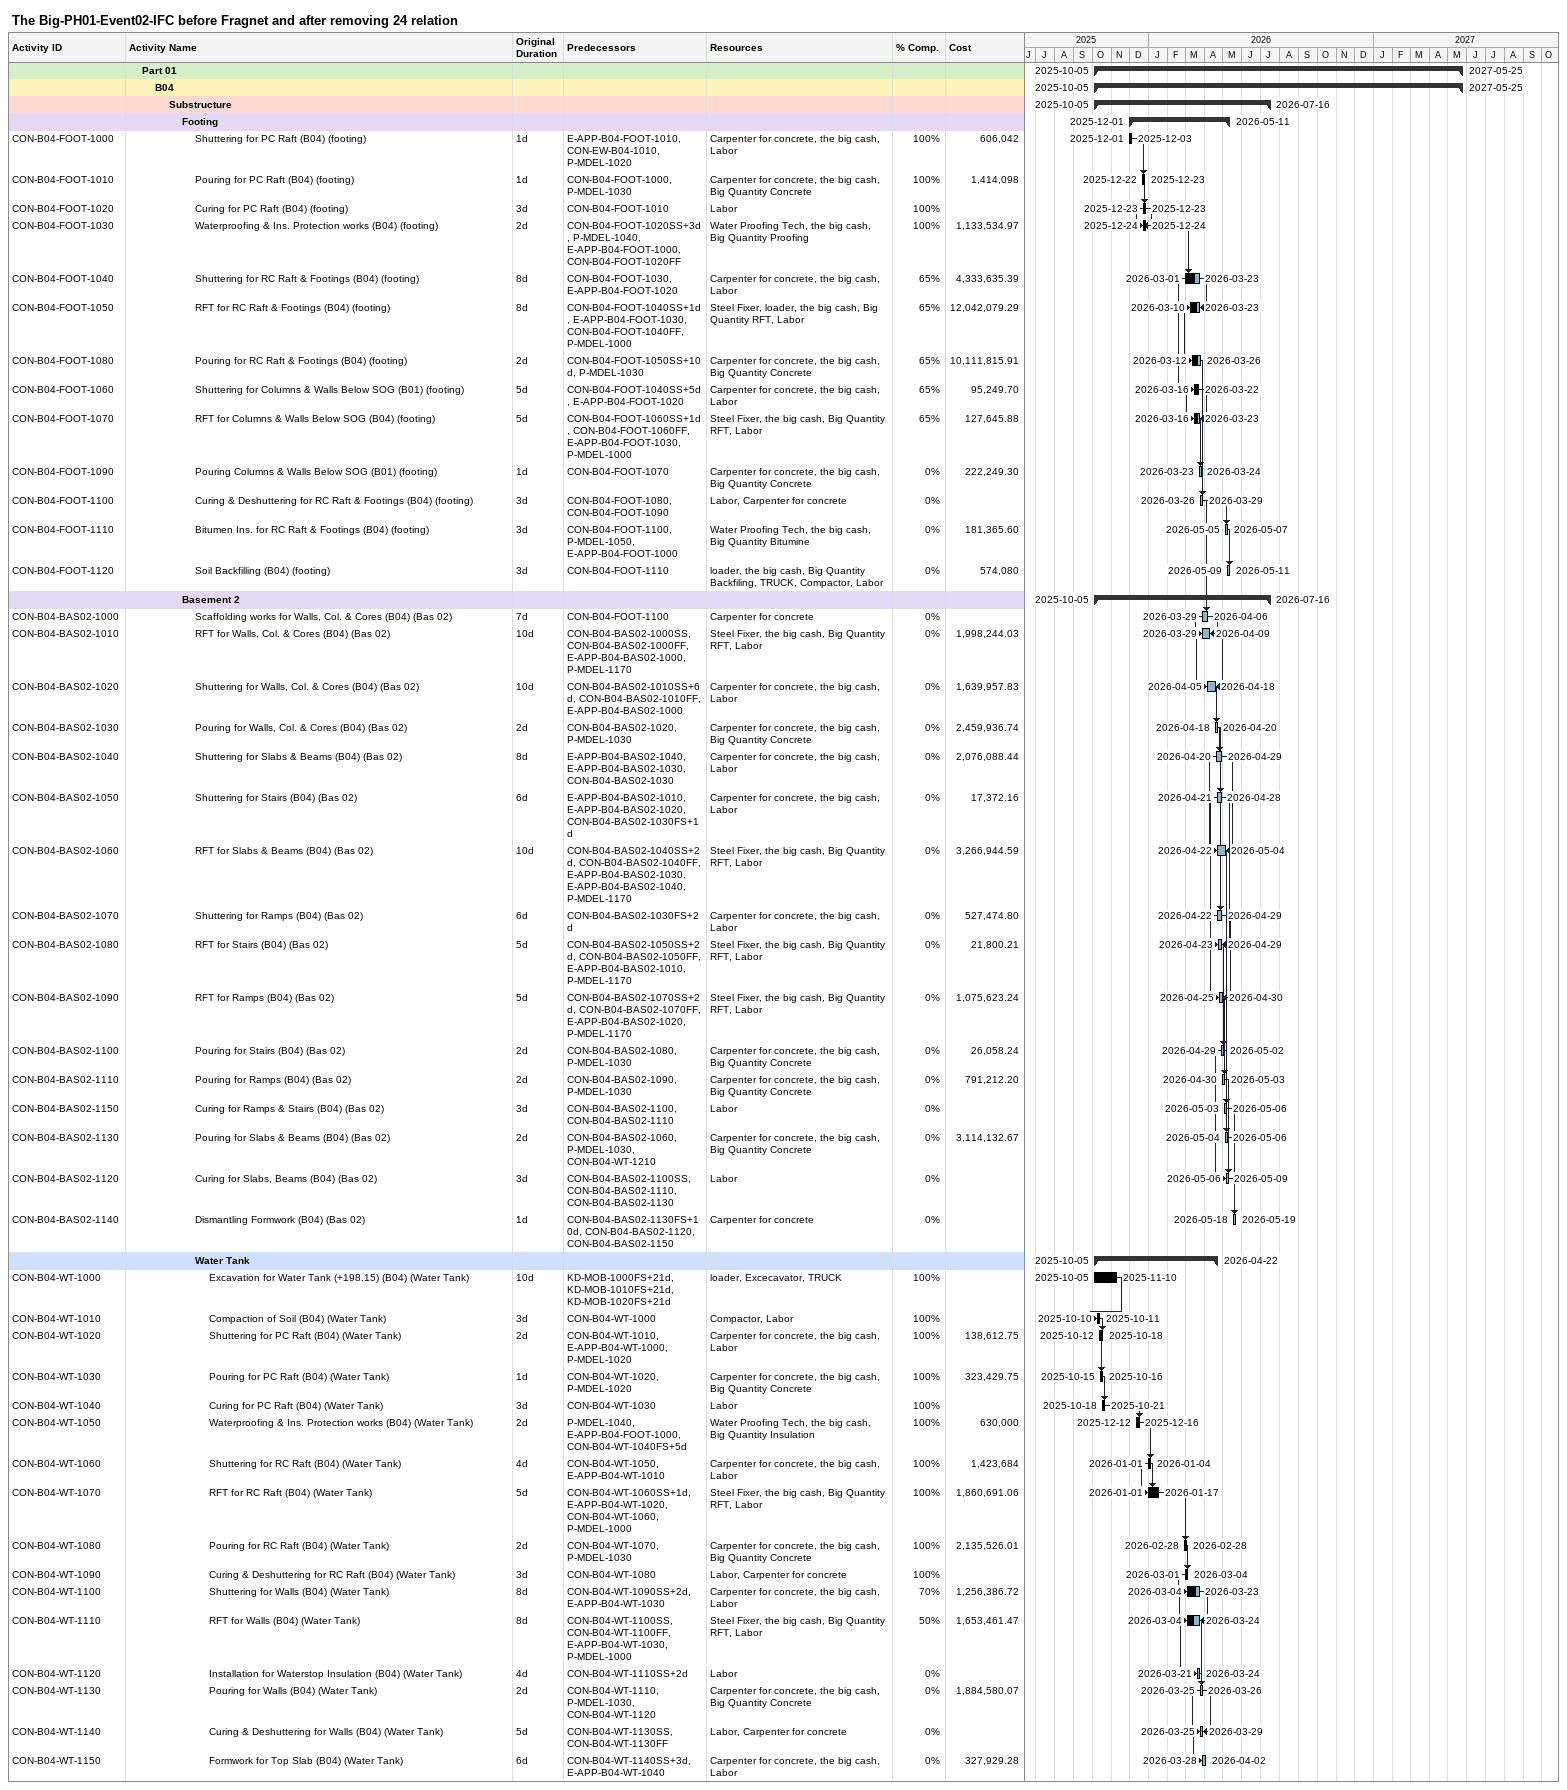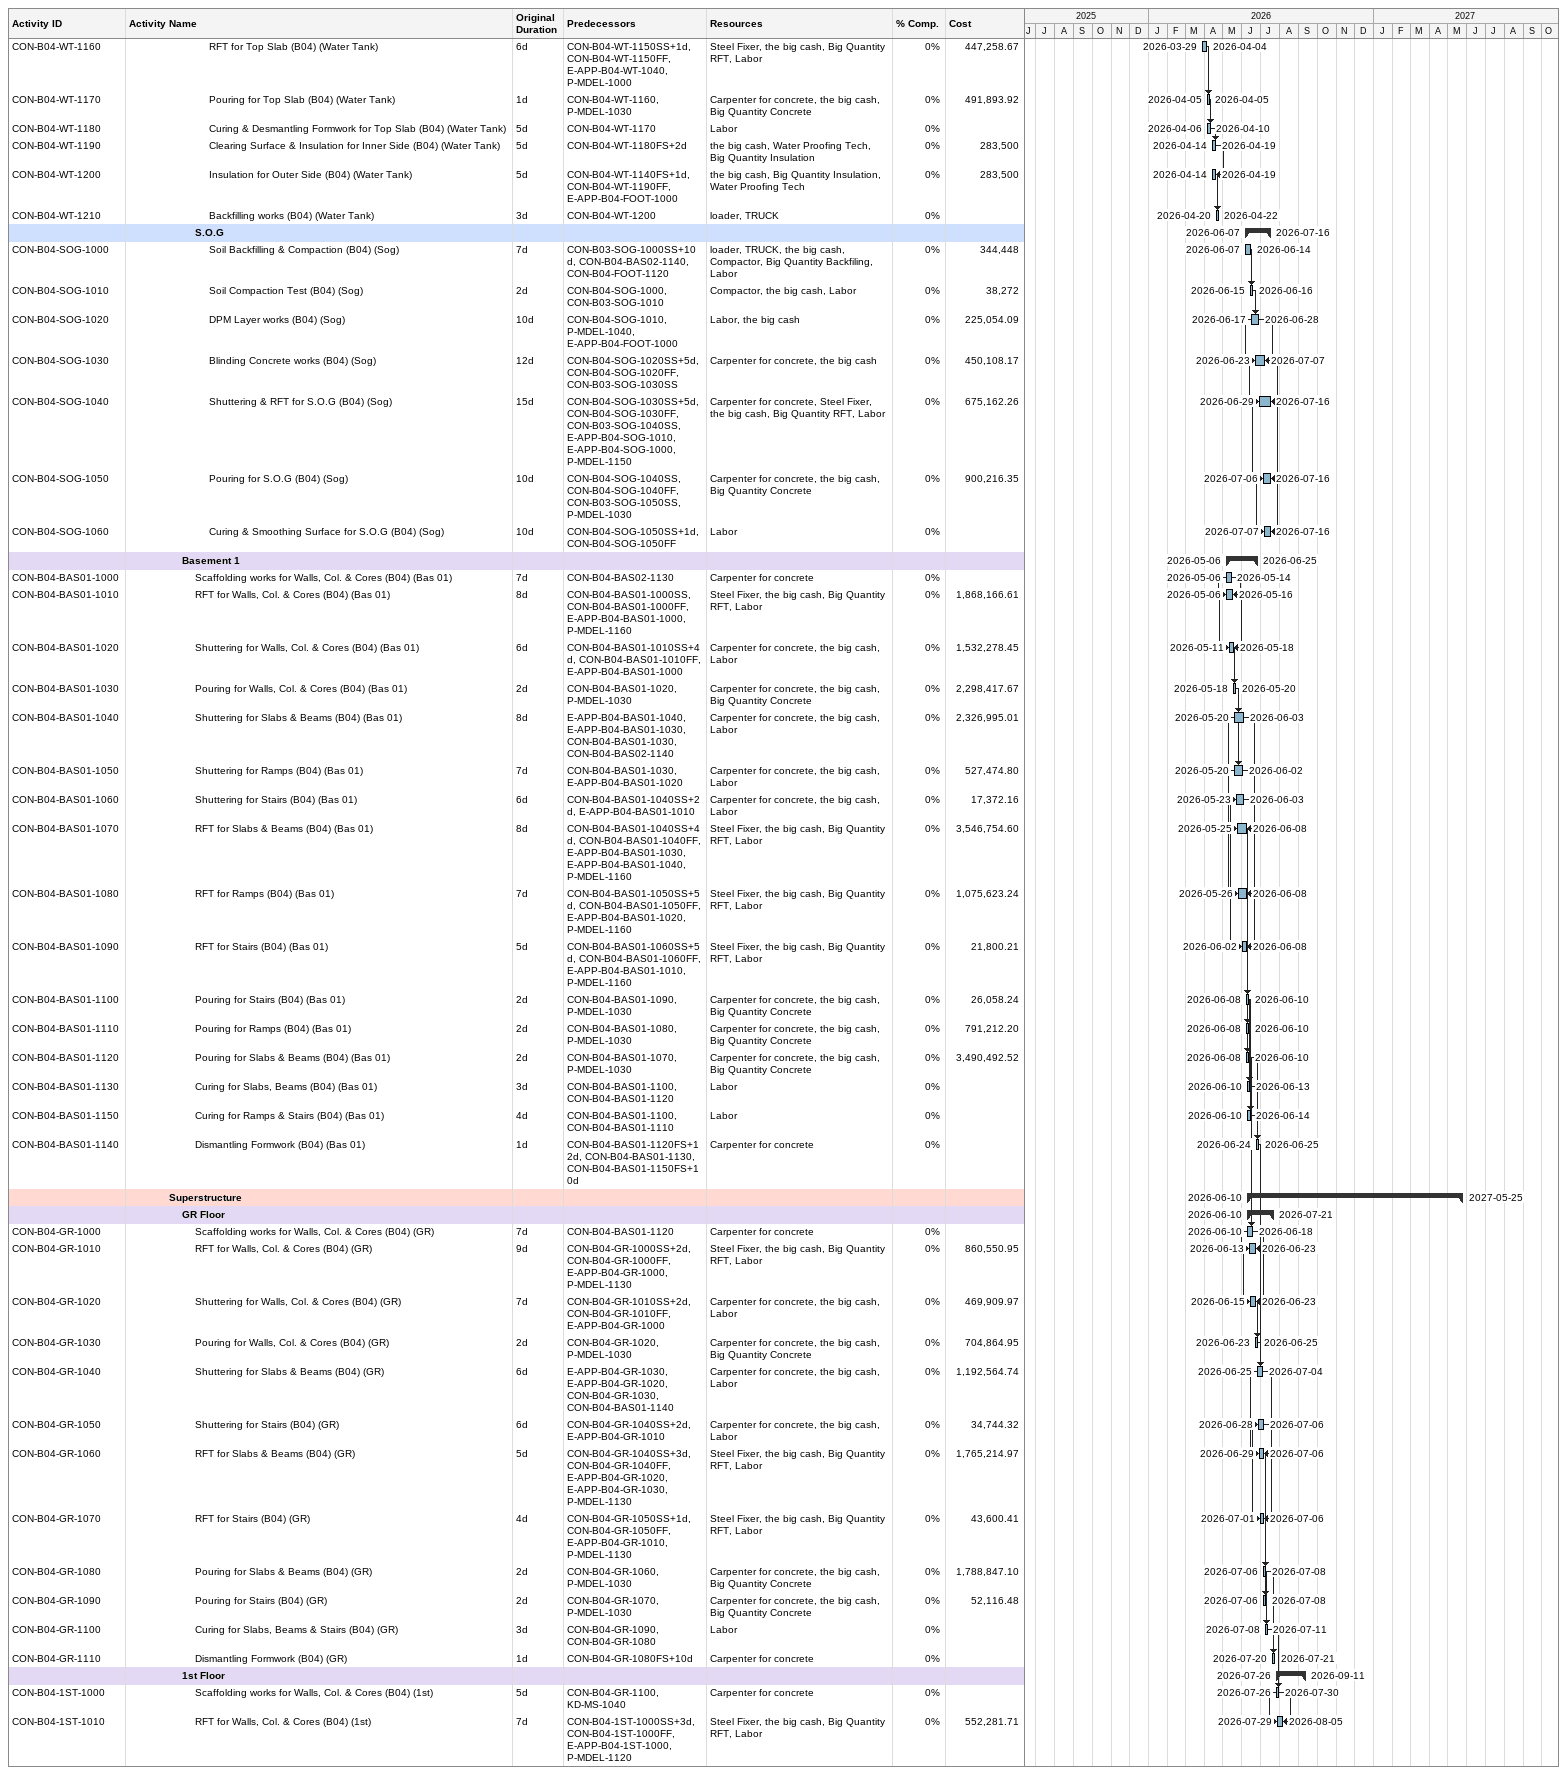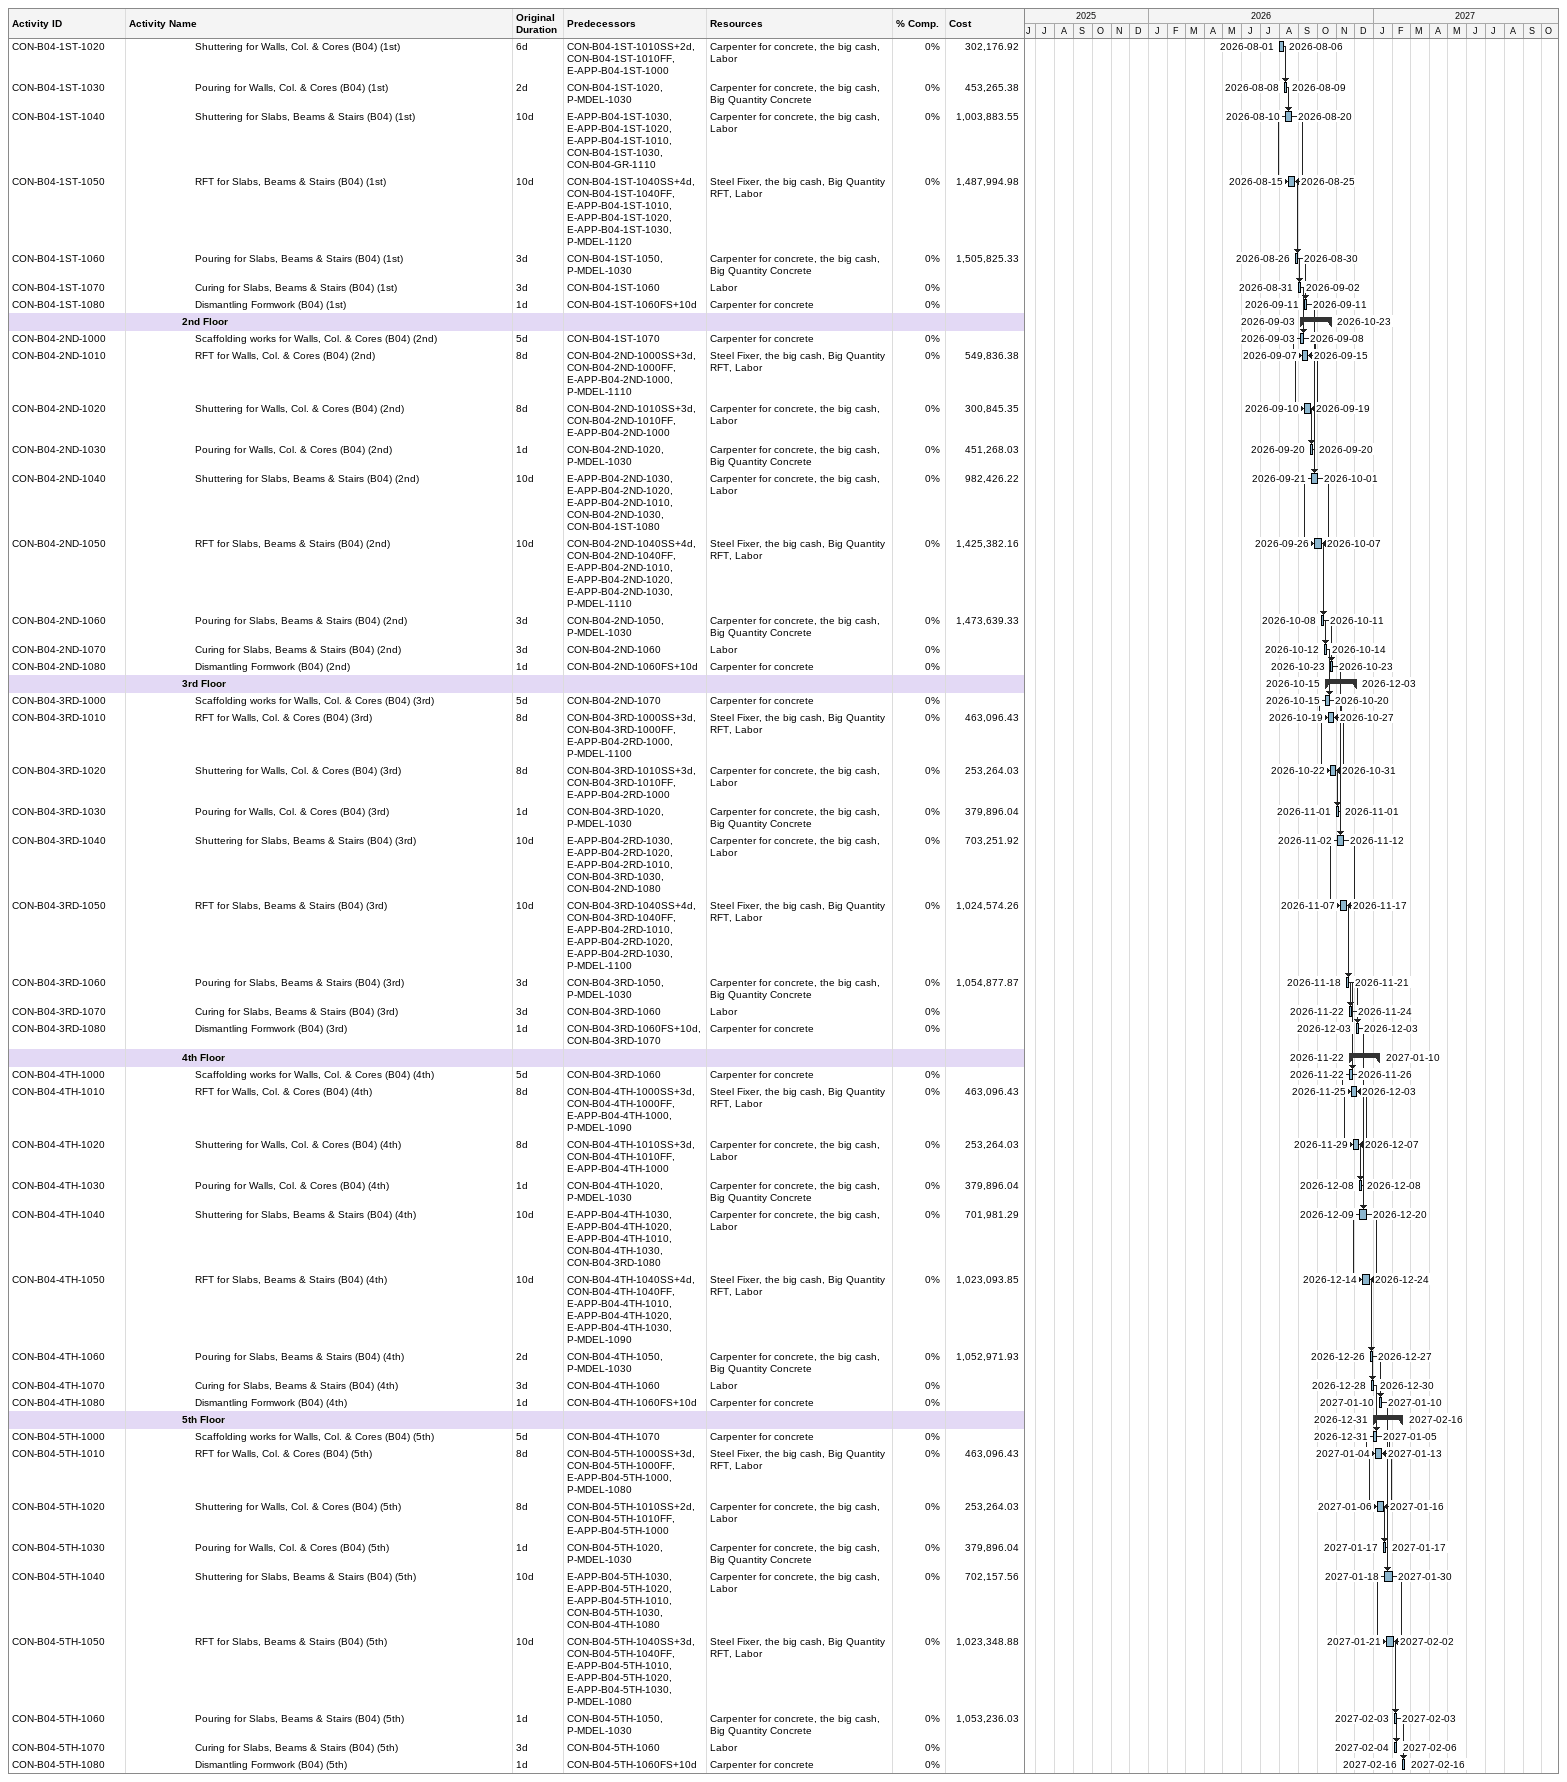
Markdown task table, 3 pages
The Big-PH01-Event02-IFC before Fragnet and after removing 24 relation

| ID | Level | Task | Original duration | Start | Finish | Predecessors | Resources | % complete | Cost |
|---|---|---|---|---|---|---|---|---|---|
|  | 2 | **Part 01** |  | 2025-10-05 | 2027-05-25 |  |  |  |  |
|  | 3 | **B04** |  | 2025-10-05 | 2027-05-25 |  |  |  |  |
|  | 4 | **Substructure** |  | 2025-10-05 | 2026-07-16 |  |  |  |  |
|  | 5 | **Footing** |  | 2025-12-01 | 2026-05-11 |  |  |  |  |
| CON-B04-FOOT-1000 | 6 | Shuttering for PC Raft (B04) (footing) | 1d | 2025-12-01 | 2025-12-03 | E-APP-B04-FOOT-1010, CON-EW-B04-1010, P-MDEL-1020 | Carpenter for concrete, the big cash, Labor | 100 | 606042 |
| CON-B04-FOOT-1010 | 6 | Pouring for PC Raft (B04) (footing) | 1d | 2025-12-22 | 2025-12-23 | CON-B04-FOOT-1000, P-MDEL-1030 | Carpenter for concrete, the big cash, Big Quantity Concrete | 100 | 1414098 |
| CON-B04-FOOT-1020 | 6 | Curing for PC Raft (B04) (footing) | 3d | 2025-12-23 | 2025-12-23 | CON-B04-FOOT-1010 | Labor | 100 |  |
| CON-B04-FOOT-1030 | 6 | Waterproofing & Ins. Protection works (B04) (footing) | 2d | 2025-12-24 | 2025-12-24 | CON-B04-FOOT-1020SS+3d, P-MDEL-1040, E-APP-B04-FOOT-1000, CON-B04-FOOT-1020FF | Water Proofing Tech, the big cash, Big Quantity Proofing | 100 | 1133534.97 |
| CON-B04-FOOT-1040 | 6 | Shuttering for RC Raft & Footings (B04) (footing) | 8d | 2026-03-01 | 2026-03-23 | CON-B04-FOOT-1030, E-APP-B04-FOOT-1020 | Carpenter for concrete, the big cash, Labor | 65 | 4333635.39 |
| CON-B04-FOOT-1050 | 6 | RFT for RC Raft & Footings (B04) (footing) | 8d | 2026-03-10 | 2026-03-23 | CON-B04-FOOT-1040SS+1d, E-APP-B04-FOOT-1030, CON-B04-FOOT-1040FF, P-MDEL-1000 | Steel Fixer, loader, the big cash, Big Quantity RFT, Labor | 65 | 12042079.29 |
| CON-B04-FOOT-1080 | 6 | Pouring for RC Raft & Footings (B04) (footing) | 2d | 2026-03-12 | 2026-03-26 | CON-B04-FOOT-1050SS+10d, P-MDEL-1030 | Carpenter for concrete, the big cash, Big Quantity Concrete | 65 | 10111815.91 |
| CON-B04-FOOT-1060 | 6 | Shuttering for Columns & Walls Below SOG (B01) (footing) | 5d | 2026-03-16 | 2026-03-22 | CON-B04-FOOT-1040SS+5d, E-APP-B04-FOOT-1020 | Carpenter for concrete, the big cash, Labor | 65 | 95249.70 |
| CON-B04-FOOT-1070 | 6 | RFT for Columns & Walls Below SOG (B04) (footing) | 5d | 2026-03-16 | 2026-03-23 | CON-B04-FOOT-1060SS+1d, CON-B04-FOOT-1060FF, E-APP-B04-FOOT-1030, P-MDEL-1000 | Steel Fixer, the big cash, Big Quantity RFT, Labor | 65 | 127645.88 |
| CON-B04-FOOT-1090 | 6 | Pouring Columns & Walls Below SOG (B01) (footing) | 1d | 2026-03-23 | 2026-03-24 | CON-B04-FOOT-1070 | Carpenter for concrete, the big cash, Big Quantity Concrete | 0 | 222249.30 |
| CON-B04-FOOT-1100 | 6 | Curing & Deshuttering for RC Raft & Footings (B04) (footing) | 3d | 2026-03-26 | 2026-03-29 | CON-B04-FOOT-1080, CON-B04-FOOT-1090 | Labor, Carpenter for concrete | 0 |  |
| CON-B04-FOOT-1110 | 6 | Bitumen Ins. for RC Raft & Footings (B04) (footing) | 3d | 2026-05-05 | 2026-05-07 | CON-B04-FOOT-1100, P-MDEL-1050, E-APP-B04-FOOT-1000 | Water Proofing Tech, the big cash, Big Quantity Bitumine | 0 | 181365.60 |
| CON-B04-FOOT-1120 | 6 | Soil Backfilling (B04) (footing) | 3d | 2026-05-09 | 2026-05-11 | CON-B04-FOOT-1110 | loader, the big cash, Big Quantity Backfiling, TRUCK, Compactor, Labor | 0 | 574080 |
|  | 5 | **Basement 2** |  | 2025-10-05 | 2026-07-16 |  |  |  |  |
| CON-B04-BAS02-1000 | 6 | Scaffolding works for Walls, Col. & Cores (B04) (Bas 02) | 7d | 2026-03-29 | 2026-04-06 | CON-B04-FOOT-1100 | Carpenter for concrete | 0 |  |
| CON-B04-BAS02-1010 | 6 | RFT for Walls, Col. & Cores (B04) (Bas 02) | 10d | 2026-03-29 | 2026-04-09 | CON-B04-BAS02-1000SS, CON-B04-BAS02-1000FF, E-APP-B04-BAS02-1000, P-MDEL-1170 | Steel Fixer, the big cash, Big Quantity RFT, Labor | 0 | 1998244.03 |
| CON-B04-BAS02-1020 | 6 | Shuttering for Walls, Col. & Cores (B04) (Bas 02) | 10d | 2026-04-05 | 2026-04-18 | CON-B04-BAS02-1010SS+6d, CON-B04-BAS02-1010FF, E-APP-B04-BAS02-1000 | Carpenter for concrete, the big cash, Labor | 0 | 1639957.83 |
| CON-B04-BAS02-1030 | 6 | Pouring for Walls, Col. & Cores (B04) (Bas 02) | 2d | 2026-04-18 | 2026-04-20 | CON-B04-BAS02-1020, P-MDEL-1030 | Carpenter for concrete, the big cash, Big Quantity Concrete | 0 | 2459936.74 |
| CON-B04-BAS02-1040 | 6 | Shuttering for Slabs & Beams (B04) (Bas 02) | 8d | 2026-04-20 | 2026-04-29 | E-APP-B04-BAS02-1040, E-APP-B04-BAS02-1030, CON-B04-BAS02-1030 | Carpenter for concrete, the big cash, Labor | 0 | 2076088.44 |
| CON-B04-BAS02-1050 | 6 | Shuttering for Stairs (B04) (Bas 02) | 6d | 2026-04-21 | 2026-04-28 | E-APP-B04-BAS02-1010, E-APP-B04-BAS02-1020, CON-B04-BAS02-1030FS+1d | Carpenter for concrete, the big cash, Labor | 0 | 17372.16 |
| CON-B04-BAS02-1060 | 6 | RFT for Slabs & Beams (B04) (Bas 02) | 10d | 2026-04-22 | 2026-05-04 | CON-B04-BAS02-1040SS+2d, CON-B04-BAS02-1040FF, E-APP-B04-BAS02-1030, E-APP-B04-BAS02-1040, P-MDEL-1170 | Steel Fixer, the big cash, Big Quantity RFT, Labor | 0 | 3266944.59 |
| CON-B04-BAS02-1070 | 6 | Shuttering for Ramps (B04) (Bas 02) | 6d | 2026-04-22 | 2026-04-29 | CON-B04-BAS02-1030FS+2d | Carpenter for concrete, the big cash, Labor | 0 | 527474.80 |
| CON-B04-BAS02-1080 | 6 | RFT for Stairs (B04) (Bas 02) | 5d | 2026-04-23 | 2026-04-29 | CON-B04-BAS02-1050SS+2d, CON-B04-BAS02-1050FF, E-APP-B04-BAS02-1010, P-MDEL-1170 | Steel Fixer, the big cash, Big Quantity RFT, Labor | 0 | 21800.21 |
| CON-B04-BAS02-1090 | 6 | RFT for Ramps (B04) (Bas 02) | 5d | 2026-04-25 | 2026-04-30 | CON-B04-BAS02-1070SS+2d, CON-B04-BAS02-1070FF, E-APP-B04-BAS02-1020, P-MDEL-1170 | Steel Fixer, the big cash, Big Quantity RFT, Labor | 0 | 1075623.24 |
| CON-B04-BAS02-1100 | 6 | Pouring for Stairs (B04) (Bas 02) | 2d | 2026-04-29 | 2026-05-02 | CON-B04-BAS02-1080, P-MDEL-1030 | Carpenter for concrete, the big cash, Big Quantity Concrete | 0 | 26058.24 |
| CON-B04-BAS02-1110 | 6 | Pouring for Ramps (B04) (Bas 02) | 2d | 2026-04-30 | 2026-05-03 | CON-B04-BAS02-1090, P-MDEL-1030 | Carpenter for concrete, the big cash, Big Quantity Concrete | 0 | 791212.20 |
| CON-B04-BAS02-1150 | 6 | Curing for Ramps & Stairs (B04) (Bas 02) | 3d | 2026-05-03 | 2026-05-06 | CON-B04-BAS02-1100, CON-B04-BAS02-1110 | Labor | 0 |  |
| CON-B04-BAS02-1130 | 6 | Pouring for Slabs & Beams (B04) (Bas 02) | 2d | 2026-05-04 | 2026-05-06 | CON-B04-BAS02-1060, P-MDEL-1030, CON-B04-WT-1210 | Carpenter for concrete, the big cash, Big Quantity Concrete | 0 | 3114132.67 |
| CON-B04-BAS02-1120 | 6 | Curing for Slabs, Beams (B04) (Bas 02) | 3d | 2026-05-06 | 2026-05-09 | CON-B04-BAS02-1100SS, CON-B04-BAS02-1110, CON-B04-BAS02-1130 | Labor | 0 |  |
| CON-B04-BAS02-1140 | 6 | Dismantling Formwork (B04) (Bas 02) | 1d | 2026-05-18 | 2026-05-19 | CON-B04-BAS02-1130FS+10d, CON-B04-BAS02-1120, CON-B04-BAS02-1150 | Carpenter for concrete | 0 |  |
|  | 6 | **Water Tank** |  | 2025-10-05 | 2026-04-22 |  |  |  |  |
| CON-B04-WT-1000 | 7 | Excavation for Water Tank (+198.15) (B04) (Water Tank) | 10d | 2025-10-05 | 2025-11-10 | KD-MOB-1000FS+21d, KD-MOB-1010FS+21d, KD-MOB-1020FS+21d | loader, Excecavator, TRUCK | 100 |  |
| CON-B04-WT-1010 | 7 | Compaction of Soil (B04) (Water Tank) | 3d | 2025-10-10 | 2025-10-11 | CON-B04-WT-1000 | Compactor, Labor | 100 |  |
| CON-B04-WT-1020 | 7 | Shuttering for PC Raft (B04) (Water Tank) | 2d | 2025-10-12 | 2025-10-18 | CON-B04-WT-1010, E-APP-B04-WT-1000, P-MDEL-1020 | Carpenter for concrete, the big cash, Labor | 100 | 138612.75 |
| CON-B04-WT-1030 | 7 | Pouring for PC Raft (B04) (Water Tank) | 1d | 2025-10-15 | 2025-10-16 | CON-B04-WT-1020, P-MDEL-1020 | Carpenter for concrete, the big cash, Big Quantity Concrete | 100 | 323429.75 |
| CON-B04-WT-1040 | 7 | Curing for PC Raft (B04) (Water Tank) | 3d | 2025-10-18 | 2025-10-21 | CON-B04-WT-1030 | Labor | 100 |  |
| CON-B04-WT-1050 | 7 | Waterproofing & Ins. Protection works (B04) (Water Tank) | 2d | 2025-12-12 | 2025-12-16 | P-MDEL-1040, E-APP-B04-FOOT-1000, CON-B04-WT-1040FS+5d | Water Proofing Tech, the big cash, Big Quantity Insulation | 100 | 630000 |
| CON-B04-WT-1060 | 7 | Shuttering for RC Raft (B04) (Water Tank) | 4d | 2026-01-01 | 2026-01-04 | CON-B04-WT-1050, E-APP-B04-WT-1010 | Carpenter for concrete, the big cash, Labor | 100 | 1423684 |
| CON-B04-WT-1070 | 7 | RFT for RC Raft (B04) (Water Tank) | 5d | 2026-01-01 | 2026-01-17 | CON-B04-WT-1060SS+1d, E-APP-B04-WT-1020, CON-B04-WT-1060, P-MDEL-1000 | Steel Fixer, the big cash, Big Quantity RFT, Labor | 100 | 1860691.06 |
| CON-B04-WT-1080 | 7 | Pouring for RC Raft (B04) (Water Tank) | 2d | 2026-02-28 | 2026-02-28 | CON-B04-WT-1070, P-MDEL-1030 | Carpenter for concrete, the big cash, Big Quantity Concrete | 100 | 2135526.01 |
| CON-B04-WT-1090 | 7 | Curing & Deshuttering for RC Raft (B04) (Water Tank) | 3d | 2026-03-01 | 2026-03-04 | CON-B04-WT-1080 | Labor, Carpenter for concrete | 100 |  |
| CON-B04-WT-1100 | 7 | Shuttering for Walls (B04) (Water Tank) | 8d | 2026-03-04 | 2026-03-23 | CON-B04-WT-1090SS+2d, E-APP-B04-WT-1030 | Carpenter for concrete, the big cash, Labor | 70 | 1256386.72 |
| CON-B04-WT-1110 | 7 | RFT for Walls (B04) (Water Tank) | 8d | 2026-03-04 | 2026-03-24 | CON-B04-WT-1100SS, CON-B04-WT-1100FF, E-APP-B04-WT-1030, P-MDEL-1000 | Steel Fixer, the big cash, Big Quantity RFT, Labor | 50 | 1653461.47 |
| CON-B04-WT-1120 | 7 | Installation for Waterstop Insulation (B04) (Water Tank) | 4d | 2026-03-21 | 2026-03-24 | CON-B04-WT-1110SS+2d | Labor | 0 |  |
| CON-B04-WT-1130 | 7 | Pouring for Walls (B04) (Water Tank) | 2d | 2026-03-25 | 2026-03-26 | CON-B04-WT-1110, P-MDEL-1030, CON-B04-WT-1120 | Carpenter for concrete, the big cash, Big Quantity Concrete | 0 | 1884580.07 |
| CON-B04-WT-1140 | 7 | Curing & Deshuttering for Walls (B04) (Water Tank) | 5d | 2026-03-25 | 2026-03-29 | CON-B04-WT-1130SS, CON-B04-WT-1130FF | Labor, Carpenter for concrete | 0 |  |
| CON-B04-WT-1150 | 7 | Formwork for Top Slab (B04) (Water Tank) | 6d | 2026-03-28 | 2026-04-02 | CON-B04-WT-1140SS+3d, E-APP-B04-WT-1040 | Carpenter for concrete, the big cash, Labor | 0 | 327929.28 |
| CON-B04-WT-1160 | 7 | RFT for Top Slab (B04) (Water Tank) | 6d | 2026-03-29 | 2026-04-04 | CON-B04-WT-1150SS+1d, CON-B04-WT-1150FF, E-APP-B04-WT-1040, P-MDEL-1000 | Steel Fixer, the big cash, Big Quantity RFT, Labor | 0 | 447258.67 |
| CON-B04-WT-1170 | 7 | Pouring for Top Slab (B04) (Water Tank) | 1d | 2026-04-05 | 2026-04-05 | CON-B04-WT-1160, P-MDEL-1030 | Carpenter for concrete, the big cash, Big Quantity Concrete | 0 | 491893.92 |
| CON-B04-WT-1180 | 7 | Curing & Desmantling Formwork for Top Slab (B04) (Water Tank) | 5d | 2026-04-06 | 2026-04-10 | CON-B04-WT-1170 | Labor | 0 |  |
| CON-B04-WT-1190 | 7 | Clearing Surface & Insulation for Inner Side (B04) (Water Tank) | 5d | 2026-04-14 | 2026-04-19 | CON-B04-WT-1180FS+2d | the big cash, Water Proofing Tech, Big Quantity Insulation | 0 | 283500 |
| CON-B04-WT-1200 | 7 | Insulation for Outer Side (B04) (Water Tank) | 5d | 2026-04-14 | 2026-04-19 | CON-B04-WT-1140FS+1d, CON-B04-WT-1190FF, E-APP-B04-FOOT-1000 | the big cash, Big Quantity Insulation, Water Proofing Tech | 0 | 283500 |
| CON-B04-WT-1210 | 7 | Backfilling works (B04) (Water Tank) | 3d | 2026-04-20 | 2026-04-22 | CON-B04-WT-1200 | loader, TRUCK | 0 |  |
|  | 6 | **S.O.G** |  | 2026-06-07 | 2026-07-16 |  |  |  |  |
| CON-B04-SOG-1000 | 7 | Soil Backfilling & Compaction (B04) (Sog) | 7d | 2026-06-07 | 2026-06-14 | CON-B03-SOG-1000SS+10d, CON-B04-BAS02-1140, CON-B04-FOOT-1120 | loader, TRUCK, the big cash, Compactor, Big Quantity Backfiling, Labor | 0 | 344448 |
| CON-B04-SOG-1010 | 7 | Soil Compaction Test (B04) (Sog) | 2d | 2026-06-15 | 2026-06-16 | CON-B04-SOG-1000, CON-B03-SOG-1010 | Compactor, the big cash, Labor | 0 | 38272 |
| CON-B04-SOG-1020 | 7 | DPM Layer works (B04) (Sog) | 10d | 2026-06-17 | 2026-06-28 | CON-B04-SOG-1010, P-MDEL-1040, E-APP-B04-FOOT-1000 | Labor, the big cash | 0 | 225054.09 |
| CON-B04-SOG-1030 | 7 | Blinding Concrete works (B04) (Sog) | 12d | 2026-06-23 | 2026-07-07 | CON-B04-SOG-1020SS+5d, CON-B04-SOG-1020FF, CON-B03-SOG-1030SS | Carpenter for concrete, the big cash | 0 | 450108.17 |
| CON-B04-SOG-1040 | 7 | Shuttering & RFT for S.O.G (B04) (Sog) | 15d | 2026-06-29 | 2026-07-16 | CON-B04-SOG-1030SS+5d, CON-B04-SOG-1030FF, CON-B03-SOG-1040SS, E-APP-B04-SOG-1010, E-APP-B04-SOG-1000, P-MDEL-1150 | Carpenter for concrete, Steel Fixer, the big cash, Big Quantity RFT, Labor | 0 | 675162.26 |
| CON-B04-SOG-1050 | 7 | Pouring for S.O.G (B04) (Sog) | 10d | 2026-07-06 | 2026-07-16 | CON-B04-SOG-1040SS, CON-B04-SOG-1040FF, CON-B03-SOG-1050SS, P-MDEL-1030 | Carpenter for concrete, the big cash, Big Quantity Concrete | 0 | 900216.35 |
| CON-B04-SOG-1060 | 7 | Curing & Smoothing Surface for S.O.G (B04) (Sog) | 10d | 2026-07-07 | 2026-07-16 | CON-B04-SOG-1050SS+1d, CON-B04-SOG-1050FF | Labor | 0 |  |
|  | 5 | **Basement 1** |  | 2026-05-06 | 2026-06-25 |  |  |  |  |
| CON-B04-BAS01-1000 | 6 | Scaffolding works for Walls, Col. & Cores (B04) (Bas 01) | 7d | 2026-05-06 | 2026-05-14 | CON-B04-BAS02-1130 | Carpenter for concrete | 0 |  |
| CON-B04-BAS01-1010 | 6 | RFT for Walls, Col. & Cores (B04) (Bas 01) | 8d | 2026-05-06 | 2026-05-16 | CON-B04-BAS01-1000SS, CON-B04-BAS01-1000FF, E-APP-B04-BAS01-1000, P-MDEL-1160 | Steel Fixer, the big cash, Big Quantity RFT, Labor | 0 | 1868166.61 |
| CON-B04-BAS01-1020 | 6 | Shuttering for Walls, Col. & Cores (B04) (Bas 01) | 6d | 2026-05-11 | 2026-05-18 | CON-B04-BAS01-1010SS+4d, CON-B04-BAS01-1010FF, E-APP-B04-BAS01-1000 | Carpenter for concrete, the big cash, Labor | 0 | 1532278.45 |
| CON-B04-BAS01-1030 | 6 | Pouring for Walls, Col. & Cores (B04) (Bas 01) | 2d | 2026-05-18 | 2026-05-20 | CON-B04-BAS01-1020, P-MDEL-1030 | Carpenter for concrete, the big cash, Big Quantity Concrete | 0 | 2298417.67 |
| CON-B04-BAS01-1040 | 6 | Shuttering for Slabs & Beams (B04) (Bas 01) | 8d | 2026-05-20 | 2026-06-03 | E-APP-B04-BAS01-1040, E-APP-B04-BAS01-1030, CON-B04-BAS01-1030, CON-B04-BAS02-1140 | Carpenter for concrete, the big cash, Labor | 0 | 2326995.01 |
| CON-B04-BAS01-1050 | 6 | Shuttering for Ramps (B04) (Bas 01) | 7d | 2026-05-20 | 2026-06-02 | CON-B04-BAS01-1030, E-APP-B04-BAS01-1020 | Carpenter for concrete, the big cash, Labor | 0 | 527474.80 |
| CON-B04-BAS01-1060 | 6 | Shuttering for Stairs (B04) (Bas 01) | 6d | 2026-05-23 | 2026-06-03 | CON-B04-BAS01-1040SS+2d, E-APP-B04-BAS01-1010 | Carpenter for concrete, the big cash, Labor | 0 | 17372.16 |
| CON-B04-BAS01-1070 | 6 | RFT for Slabs & Beams (B04) (Bas 01) | 8d | 2026-05-25 | 2026-06-08 | CON-B04-BAS01-1040SS+4d, CON-B04-BAS01-1040FF, E-APP-B04-BAS01-1030, E-APP-B04-BAS01-1040, P-MDEL-1160 | Steel Fixer, the big cash, Big Quantity RFT, Labor | 0 | 3546754.60 |
| CON-B04-BAS01-1080 | 6 | RFT for Ramps (B04) (Bas 01) | 7d | 2026-05-26 | 2026-06-08 | CON-B04-BAS01-1050SS+5d, CON-B04-BAS01-1050FF, E-APP-B04-BAS01-1020, P-MDEL-1160 | Steel Fixer, the big cash, Big Quantity RFT, Labor | 0 | 1075623.24 |
| CON-B04-BAS01-1090 | 6 | RFT for Stairs (B04) (Bas 01) | 5d | 2026-06-02 | 2026-06-08 | CON-B04-BAS01-1060SS+5d, CON-B04-BAS01-1060FF, E-APP-B04-BAS01-1010, P-MDEL-1160 | Steel Fixer, the big cash, Big Quantity RFT, Labor | 0 | 21800.21 |
| CON-B04-BAS01-1100 | 6 | Pouring for Stairs (B04) (Bas 01) | 2d | 2026-06-08 | 2026-06-10 | CON-B04-BAS01-1090, P-MDEL-1030 | Carpenter for concrete, the big cash, Big Quantity Concrete | 0 | 26058.24 |
| CON-B04-BAS01-1110 | 6 | Pouring for Ramps (B04) (Bas 01) | 2d | 2026-06-08 | 2026-06-10 | CON-B04-BAS01-1080, P-MDEL-1030 | Carpenter for concrete, the big cash, Big Quantity Concrete | 0 | 791212.20 |
| CON-B04-BAS01-1120 | 6 | Pouring for Slabs & Beams (B04) (Bas 01) | 2d | 2026-06-08 | 2026-06-10 | CON-B04-BAS01-1070, P-MDEL-1030 | Carpenter for concrete, the big cash, Big Quantity Concrete | 0 | 3490492.52 |
| CON-B04-BAS01-1130 | 6 | Curing for Slabs, Beams (B04) (Bas 01) | 3d | 2026-06-10 | 2026-06-13 | CON-B04-BAS01-1100, CON-B04-BAS01-1120 | Labor | 0 |  |
| CON-B04-BAS01-1150 | 6 | Curing for Ramps & Stairs (B04) (Bas 01) | 4d | 2026-06-10 | 2026-06-14 | CON-B04-BAS01-1100, CON-B04-BAS01-1110 | Labor | 0 |  |
| CON-B04-BAS01-1140 | 6 | Dismantling Formwork (B04) (Bas 01) | 1d | 2026-06-24 | 2026-06-25 | CON-B04-BAS01-1120FS+12d, CON-B04-BAS01-1130, CON-B04-BAS01-1150FS+10d | Carpenter for concrete | 0 |  |
|  | 4 | **Superstructure** |  | 2026-06-10 | 2027-05-25 |  |  |  |  |
|  | 5 | **GR Floor** |  | 2026-06-10 | 2026-07-21 |  |  |  |  |
| CON-B04-GR-1000 | 6 | Scaffolding works for Walls, Col. & Cores (B04) (GR) | 7d | 2026-06-10 | 2026-06-18 | CON-B04-BAS01-1120 | Carpenter for concrete | 0 |  |
| CON-B04-GR-1010 | 6 | RFT for Walls, Col. & Cores (B04) (GR) | 9d | 2026-06-13 | 2026-06-23 | CON-B04-GR-1000SS+2d, CON-B04-GR-1000FF, E-APP-B04-GR-1000, P-MDEL-1130 | Steel Fixer, the big cash, Big Quantity RFT, Labor | 0 | 860550.95 |
| CON-B04-GR-1020 | 6 | Shuttering for Walls, Col. & Cores (B04) (GR) | 7d | 2026-06-15 | 2026-06-23 | CON-B04-GR-1010SS+2d, CON-B04-GR-1010FF, E-APP-B04-GR-1000 | Carpenter for concrete, the big cash, Labor | 0 | 469909.97 |
| CON-B04-GR-1030 | 6 | Pouring for Walls, Col. & Cores (B04) (GR) | 2d | 2026-06-23 | 2026-06-25 | CON-B04-GR-1020, P-MDEL-1030 | Carpenter for concrete, the big cash, Big Quantity Concrete | 0 | 704864.95 |
| CON-B04-GR-1040 | 6 | Shuttering for Slabs & Beams (B04) (GR) | 6d | 2026-06-25 | 2026-07-04 | E-APP-B04-GR-1030, E-APP-B04-GR-1020, CON-B04-GR-1030, CON-B04-BAS01-1140 | Carpenter for concrete, the big cash, Labor | 0 | 1192564.74 |
| CON-B04-GR-1050 | 6 | Shuttering for Stairs (B04) (GR) | 6d | 2026-06-28 | 2026-07-06 | CON-B04-GR-1040SS+2d, E-APP-B04-GR-1010 | Carpenter for concrete, the big cash, Labor | 0 | 34744.32 |
| CON-B04-GR-1060 | 6 | RFT for Slabs & Beams (B04) (GR) | 5d | 2026-06-29 | 2026-07-06 | CON-B04-GR-1040SS+3d, CON-B04-GR-1040FF, E-APP-B04-GR-1020, E-APP-B04-GR-1030, P-MDEL-1130 | Steel Fixer, the big cash, Big Quantity RFT, Labor | 0 | 1765214.97 |
| CON-B04-GR-1070 | 6 | RFT for Stairs (B04) (GR) | 4d | 2026-07-01 | 2026-07-06 | CON-B04-GR-1050SS+1d, CON-B04-GR-1050FF, E-APP-B04-GR-1010, P-MDEL-1130 | Steel Fixer, the big cash, Big Quantity RFT, Labor | 0 | 43600.41 |
| CON-B04-GR-1080 | 6 | Pouring for Slabs & Beams (B04) (GR) | 2d | 2026-07-06 | 2026-07-08 | CON-B04-GR-1060, P-MDEL-1030 | Carpenter for concrete, the big cash, Big Quantity Concrete | 0 | 1788847.10 |
| CON-B04-GR-1090 | 6 | Pouring for Stairs (B04) (GR) | 2d | 2026-07-06 | 2026-07-08 | CON-B04-GR-1070, P-MDEL-1030 | Carpenter for concrete, the big cash, Big Quantity Concrete | 0 | 52116.48 |
| CON-B04-GR-1100 | 6 | Curing for Slabs, Beams & Stairs (B04) (GR) | 3d | 2026-07-08 | 2026-07-11 | CON-B04-GR-1090, CON-B04-GR-1080 | Labor | 0 |  |
| CON-B04-GR-1110 | 6 | Dismantling Formwork (B04) (GR) | 1d | 2026-07-20 | 2026-07-21 | CON-B04-GR-1080FS+10d | Carpenter for concrete | 0 |  |
|  | 5 | **1st Floor** |  | 2026-07-26 | 2026-09-11 |  |  |  |  |
| CON-B04-1ST-1000 | 6 | Scaffolding works for Walls, Col. & Cores (B04) (1st) | 5d | 2026-07-26 | 2026-07-30 | CON-B04-GR-1100, KD-MS-1040 | Carpenter for concrete | 0 |  |
| CON-B04-1ST-1010 | 6 | RFT for Walls, Col. & Cores (B04) (1st) | 7d | 2026-07-29 | 2026-08-05 | CON-B04-1ST-1000SS+3d, CON-B04-1ST-1000FF, E-APP-B04-1ST-1000, P-MDEL-1120 | Steel Fixer, the big cash, Big Quantity RFT, Labor | 0 | 552281.71 |
| CON-B04-1ST-1020 | 6 | Shuttering for Walls, Col. & Cores (B04) (1st) | 6d | 2026-08-01 | 2026-08-06 | CON-B04-1ST-1010SS+2d, CON-B04-1ST-1010FF, E-APP-B04-1ST-1000 | Carpenter for concrete, the big cash, Labor | 0 | 302176.92 |
| CON-B04-1ST-1030 | 6 | Pouring for Walls, Col. & Cores (B04) (1st) | 2d | 2026-08-08 | 2026-08-09 | CON-B04-1ST-1020, P-MDEL-1030 | Carpenter for concrete, the big cash, Big Quantity Concrete | 0 | 453265.38 |
| CON-B04-1ST-1040 | 6 | Shuttering for Slabs, Beams & Stairs (B04) (1st) | 10d | 2026-08-10 | 2026-08-20 | E-APP-B04-1ST-1030, E-APP-B04-1ST-1020, E-APP-B04-1ST-1010, CON-B04-1ST-1030, CON-B04-GR-1110 | Carpenter for concrete, the big cash, Labor | 0 | 1003883.55 |
| CON-B04-1ST-1050 | 6 | RFT for Slabs, Beams & Stairs (B04) (1st) | 10d | 2026-08-15 | 2026-08-25 | CON-B04-1ST-1040SS+4d, CON-B04-1ST-1040FF, E-APP-B04-1ST-1010, E-APP-B04-1ST-1020, E-APP-B04-1ST-1030, P-MDEL-1120 | Steel Fixer, the big cash, Big Quantity RFT, Labor | 0 | 1487994.98 |
| CON-B04-1ST-1060 | 6 | Pouring for Slabs, Beams & Stairs (B04) (1st) | 3d | 2026-08-26 | 2026-08-30 | CON-B04-1ST-1050, P-MDEL-1030 | Carpenter for concrete, the big cash, Big Quantity Concrete | 0 | 1505825.33 |
| CON-B04-1ST-1070 | 6 | Curing for Slabs, Beams & Stairs (B04) (1st) | 3d | 2026-08-31 | 2026-09-02 | CON-B04-1ST-1060 | Labor | 0 |  |
| CON-B04-1ST-1080 | 6 | Dismantling Formwork (B04) (1st) | 1d | 2026-09-11 | 2026-09-11 | CON-B04-1ST-1060FS+10d | Carpenter for concrete | 0 |  |
|  | 5 | **2nd Floor** |  | 2026-09-03 | 2026-10-23 |  |  |  |  |
| CON-B04-2ND-1000 | 6 | Scaffolding works for Walls, Col. & Cores (B04) (2nd) | 5d | 2026-09-03 | 2026-09-08 | CON-B04-1ST-1070 | Carpenter for concrete | 0 |  |
| CON-B04-2ND-1010 | 6 | RFT for Walls, Col. & Cores (B04) (2nd) | 8d | 2026-09-07 | 2026-09-15 | CON-B04-2ND-1000SS+3d, CON-B04-2ND-1000FF, E-APP-B04-2ND-1000, P-MDEL-1110 | Steel Fixer, the big cash, Big Quantity RFT, Labor | 0 | 549836.38 |
| CON-B04-2ND-1020 | 6 | Shuttering for Walls, Col. & Cores (B04) (2nd) | 8d | 2026-09-10 | 2026-09-19 | CON-B04-2ND-1010SS+3d, CON-B04-2ND-1010FF, E-APP-B04-2ND-1000 | Carpenter for concrete, the big cash, Labor | 0 | 300845.35 |
| CON-B04-2ND-1030 | 6 | Pouring for Walls, Col. & Cores (B04) (2nd) | 1d | 2026-09-20 | 2026-09-20 | CON-B04-2ND-1020, P-MDEL-1030 | Carpenter for concrete, the big cash, Big Quantity Concrete | 0 | 451268.03 |
| CON-B04-2ND-1040 | 6 | Shuttering for Slabs, Beams & Stairs (B04) (2nd) | 10d | 2026-09-21 | 2026-10-01 | E-APP-B04-2ND-1030, E-APP-B04-2ND-1020, E-APP-B04-2ND-1010, CON-B04-2ND-1030, CON-B04-1ST-1080 | Carpenter for concrete, the big cash, Labor | 0 | 982426.22 |
| CON-B04-2ND-1050 | 6 | RFT for Slabs, Beams & Stairs (B04) (2nd) | 10d | 2026-09-26 | 2026-10-07 | CON-B04-2ND-1040SS+4d, CON-B04-2ND-1040FF, E-APP-B04-2ND-1010, E-APP-B04-2ND-1020, E-APP-B04-2ND-1030, P-MDEL-1110 | Steel Fixer, the big cash, Big Quantity RFT, Labor | 0 | 1425382.16 |
| CON-B04-2ND-1060 | 6 | Pouring for Slabs, Beams & Stairs (B04) (2nd) | 3d | 2026-10-08 | 2026-10-11 | CON-B04-2ND-1050, P-MDEL-1030 | Carpenter for concrete, the big cash, Big Quantity Concrete | 0 | 1473639.33 |
| CON-B04-2ND-1070 | 6 | Curing for Slabs, Beams & Stairs (B04) (2nd) | 3d | 2026-10-12 | 2026-10-14 | CON-B04-2ND-1060 | Labor | 0 |  |
| CON-B04-2ND-1080 | 6 | Dismantling Formwork (B04) (2nd) | 1d | 2026-10-23 | 2026-10-23 | CON-B04-2ND-1060FS+10d | Carpenter for concrete | 0 |  |
|  | 5 | **3rd Floor** |  | 2026-10-15 | 2026-12-03 |  |  |  |  |
| CON-B04-3RD-1000 | 6 | Scaffolding works for Walls, Col. & Cores (B04) (3rd) | 5d | 2026-10-15 | 2026-10-20 | CON-B04-2ND-1070 | Carpenter for concrete | 0 |  |
| CON-B04-3RD-1010 | 6 | RFT for Walls, Col. & Cores (B04) (3rd) | 8d | 2026-10-19 | 2026-10-27 | CON-B04-3RD-1000SS+3d, CON-B04-3RD-1000FF, E-APP-B04-2RD-1000, P-MDEL-1100 | Steel Fixer, the big cash, Big Quantity RFT, Labor | 0 | 463096.43 |
| CON-B04-3RD-1020 | 6 | Shuttering for Walls, Col. & Cores (B04) (3rd) | 8d | 2026-10-22 | 2026-10-31 | CON-B04-3RD-1010SS+3d, CON-B04-3RD-1010FF, E-APP-B04-2RD-1000 | Carpenter for concrete, the big cash, Labor | 0 | 253264.03 |
| CON-B04-3RD-1030 | 6 | Pouring for Walls, Col. & Cores (B04) (3rd) | 1d | 2026-11-01 | 2026-11-01 | CON-B04-3RD-1020, P-MDEL-1030 | Carpenter for concrete, the big cash, Big Quantity Concrete | 0 | 379896.04 |
| CON-B04-3RD-1040 | 6 | Shuttering for Slabs, Beams & Stairs (B04) (3rd) | 10d | 2026-11-02 | 2026-11-12 | E-APP-B04-2RD-1030, E-APP-B04-2RD-1020, E-APP-B04-2RD-1010, CON-B04-3RD-1030, CON-B04-2ND-1080 | Carpenter for concrete, the big cash, Labor | 0 | 703251.92 |
| CON-B04-3RD-1050 | 6 | RFT for Slabs, Beams & Stairs (B04) (3rd) | 10d | 2026-11-07 | 2026-11-17 | CON-B04-3RD-1040SS+4d, CON-B04-3RD-1040FF, E-APP-B04-2RD-1010, E-APP-B04-2RD-1020, E-APP-B04-2RD-1030, P-MDEL-1100 | Steel Fixer, the big cash, Big Quantity RFT, Labor | 0 | 1024574.26 |
| CON-B04-3RD-1060 | 6 | Pouring for Slabs, Beams & Stairs (B04) (3rd) | 3d | 2026-11-18 | 2026-11-21 | CON-B04-3RD-1050, P-MDEL-1030 | Carpenter for concrete, the big cash, Big Quantity Concrete | 0 | 1054877.87 |
| CON-B04-3RD-1070 | 6 | Curing for Slabs, Beams & Stairs (B04) (3rd) | 3d | 2026-11-22 | 2026-11-24 | CON-B04-3RD-1060 | Labor | 0 |  |
| CON-B04-3RD-1080 | 6 | Dismantling Formwork (B04) (3rd) | 1d | 2026-12-03 | 2026-12-03 | CON-B04-3RD-1060FS+10d, CON-B04-3RD-1070 | Carpenter for concrete | 0 |  |
|  | 5 | **4th Floor** |  | 2026-11-22 | 2027-01-10 |  |  |  |  |
| CON-B04-4TH-1000 | 6 | Scaffolding works for Walls, Col. & Cores (B04) (4th) | 5d | 2026-11-22 | 2026-11-26 | CON-B04-3RD-1060 | Carpenter for concrete | 0 |  |
| CON-B04-4TH-1010 | 6 | RFT for Walls, Col. & Cores (B04) (4th) | 8d | 2026-11-25 | 2026-12-03 | CON-B04-4TH-1000SS+3d, CON-B04-4TH-1000FF, E-APP-B04-4TH-1000, P-MDEL-1090 | Steel Fixer, the big cash, Big Quantity RFT, Labor | 0 | 463096.43 |
| CON-B04-4TH-1020 | 6 | Shuttering for Walls, Col. & Cores (B04) (4th) | 8d | 2026-11-29 | 2026-12-07 | CON-B04-4TH-1010SS+3d, CON-B04-4TH-1010FF, E-APP-B04-4TH-1000 | Carpenter for concrete, the big cash, Labor | 0 | 253264.03 |
| CON-B04-4TH-1030 | 6 | Pouring for Walls, Col. & Cores (B04) (4th) | 1d | 2026-12-08 | 2026-12-08 | CON-B04-4TH-1020, P-MDEL-1030 | Carpenter for concrete, the big cash, Big Quantity Concrete | 0 | 379896.04 |
| CON-B04-4TH-1040 | 6 | Shuttering for Slabs, Beams & Stairs (B04) (4th) | 10d | 2026-12-09 | 2026-12-20 | E-APP-B04-4TH-1030, E-APP-B04-4TH-1020, E-APP-B04-4TH-1010, CON-B04-4TH-1030, CON-B04-3RD-1080 | Carpenter for concrete, the big cash, Labor | 0 | 701981.29 |
| CON-B04-4TH-1050 | 6 | RFT for Slabs, Beams & Stairs (B04) (4th) | 10d | 2026-12-14 | 2026-12-24 | CON-B04-4TH-1040SS+4d, CON-B04-4TH-1040FF, E-APP-B04-4TH-1010, E-APP-B04-4TH-1020, E-APP-B04-4TH-1030, P-MDEL-1090 | Steel Fixer, the big cash, Big Quantity RFT, Labor | 0 | 1023093.85 |
| CON-B04-4TH-1060 | 6 | Pouring for Slabs, Beams & Stairs (B04) (4th) | 2d | 2026-12-26 | 2026-12-27 | CON-B04-4TH-1050, P-MDEL-1030 | Carpenter for concrete, the big cash, Big Quantity Concrete | 0 | 1052971.93 |
| CON-B04-4TH-1070 | 6 | Curing for Slabs, Beams & Stairs (B04) (4th) | 3d | 2026-12-28 | 2026-12-30 | CON-B04-4TH-1060 | Labor | 0 |  |
| CON-B04-4TH-1080 | 6 | Dismantling Formwork (B04) (4th) | 1d | 2027-01-10 | 2027-01-10 | CON-B04-4TH-1060FS+10d | Carpenter for concrete | 0 |  |
|  | 5 | **5th Floor** |  | 2026-12-31 | 2027-02-16 |  |  |  |  |
| CON-B04-5TH-1000 | 6 | Scaffolding works for Walls, Col. & Cores (B04) (5th) | 5d | 2026-12-31 | 2027-01-05 | CON-B04-4TH-1070 | Carpenter for concrete | 0 |  |
| CON-B04-5TH-1010 | 6 | RFT for Walls, Col. & Cores (B04) (5th) | 8d | 2027-01-04 | 2027-01-13 | CON-B04-5TH-1000SS+3d, CON-B04-5TH-1000FF, E-APP-B04-5TH-1000, P-MDEL-1080 | Steel Fixer, the big cash, Big Quantity RFT, Labor | 0 | 463096.43 |
| CON-B04-5TH-1020 | 6 | Shuttering for Walls, Col. & Cores (B04) (5th) | 8d | 2027-01-06 | 2027-01-16 | CON-B04-5TH-1010SS+2d, CON-B04-5TH-1010FF, E-APP-B04-5TH-1000 | Carpenter for concrete, the big cash, Labor | 0 | 253264.03 |
| CON-B04-5TH-1030 | 6 | Pouring for Walls, Col. & Cores (B04) (5th) | 1d | 2027-01-17 | 2027-01-17 | CON-B04-5TH-1020, P-MDEL-1030 | Carpenter for concrete, the big cash, Big Quantity Concrete | 0 | 379896.04 |
| CON-B04-5TH-1040 | 6 | Shuttering for Slabs, Beams & Stairs (B04) (5th) | 10d | 2027-01-18 | 2027-01-30 | E-APP-B04-5TH-1030, E-APP-B04-5TH-1020, E-APP-B04-5TH-1010, CON-B04-5TH-1030, CON-B04-4TH-1080 | Carpenter for concrete, the big cash, Labor | 0 | 702157.56 |
| CON-B04-5TH-1050 | 6 | RFT for Slabs, Beams & Stairs (B04) (5th) | 10d | 2027-01-21 | 2027-02-02 | CON-B04-5TH-1040SS+3d, CON-B04-5TH-1040FF, E-APP-B04-5TH-1010, E-APP-B04-5TH-1020, E-APP-B04-5TH-1030, P-MDEL-1080 | Steel Fixer, the big cash, Big Quantity RFT, Labor | 0 | 1023348.88 |
| CON-B04-5TH-1060 | 6 | Pouring for Slabs, Beams & Stairs (B04) (5th) | 1d | 2027-02-03 | 2027-02-03 | CON-B04-5TH-1050, P-MDEL-1030 | Carpenter for concrete, the big cash, Big Quantity Concrete | 0 | 1053236.03 |
| CON-B04-5TH-1070 | 6 | Curing for Slabs, Beams & Stairs (B04) (5th) | 3d | 2027-02-04 | 2027-02-06 | CON-B04-5TH-1060 | Labor | 0 |  |
| CON-B04-5TH-1080 | 6 | Dismantling Formwork (B04) (5th) | 1d | 2027-02-16 | 2027-02-16 | CON-B04-5TH-1060FS+10d | Carpenter for concrete | 0 |  |
